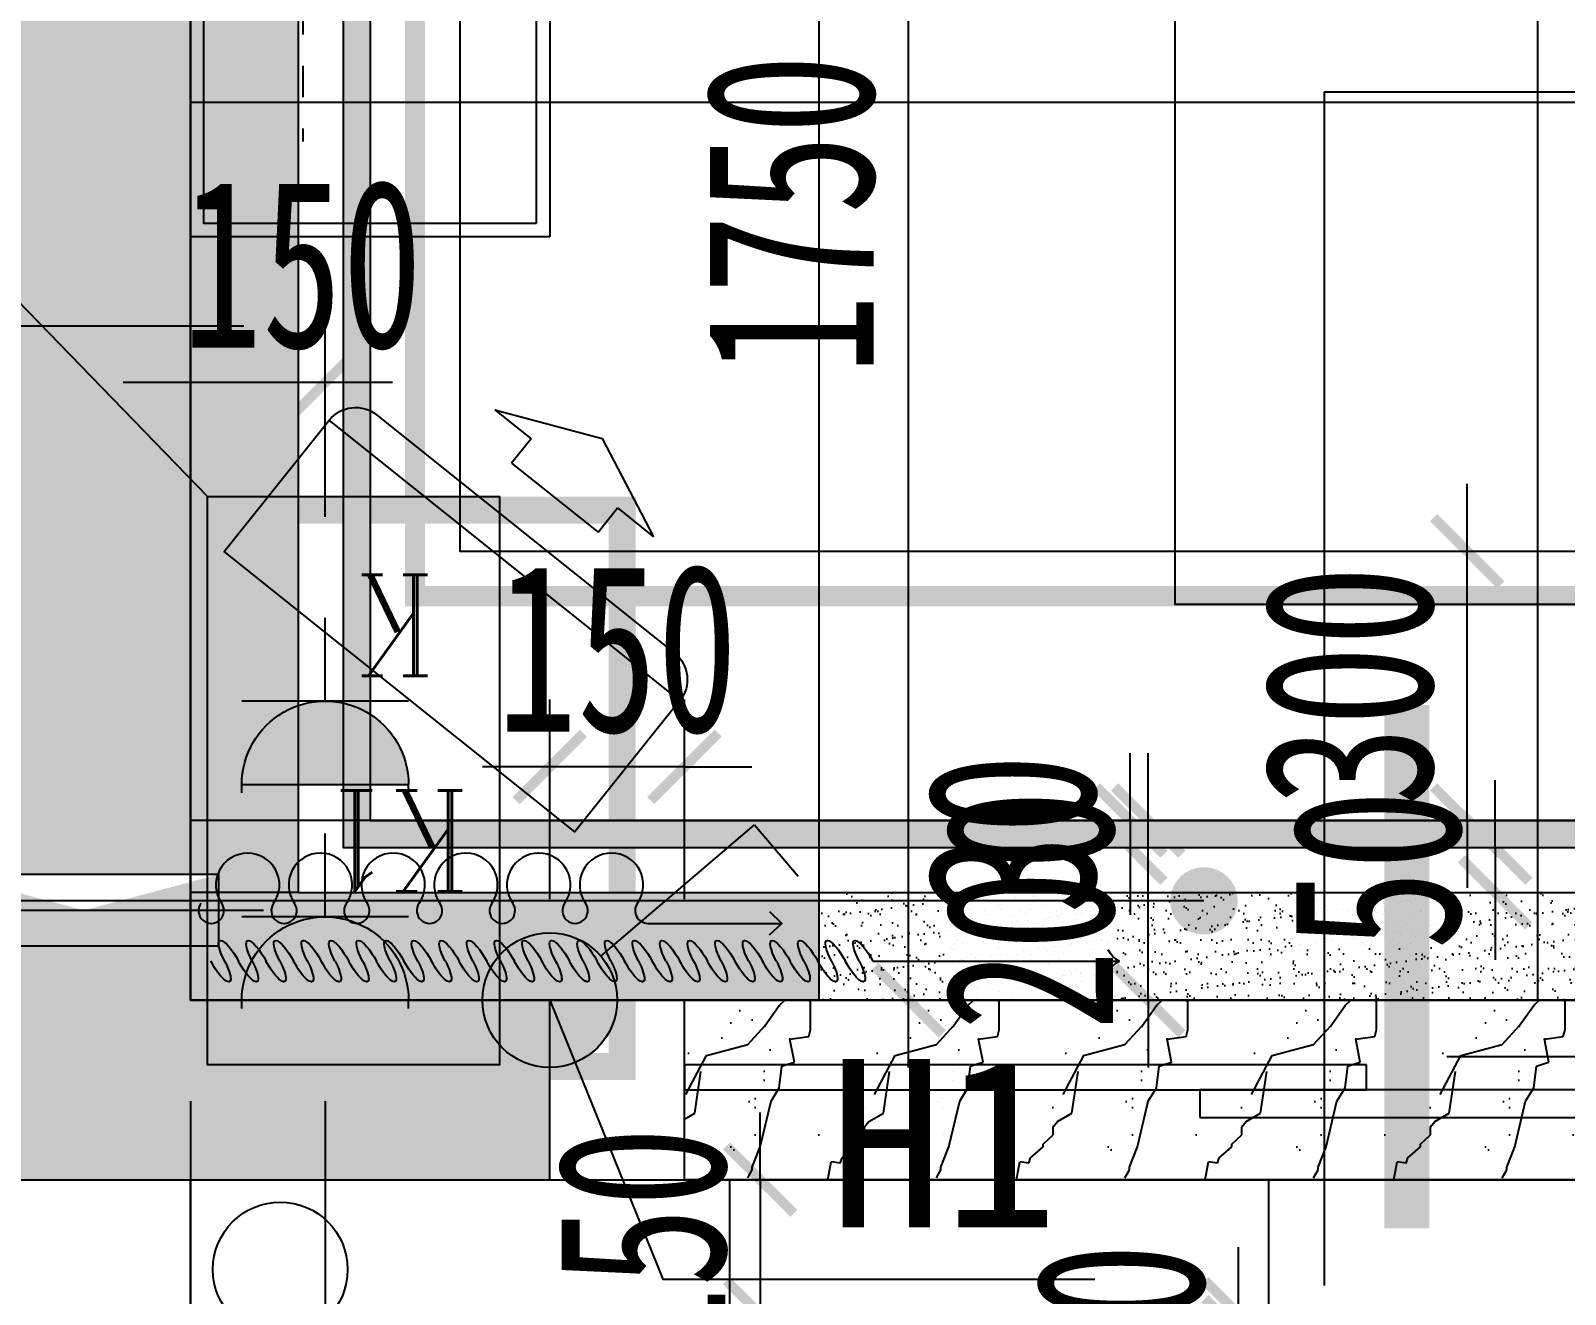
# Model space of a CAD drawing. Header units: millimetres. Extents: x -235126 to 312941, y -228449 to 114042.
# Drawn here: x -7329 to -5620, y -143464 to -142057 of the extents above; entities that cross this region are included whole.
import ezdxf
from ezdxf.enums import TextEntityAlignment as Align
from ezdxf.lldxf.tags import DXFTag

# ---------------------------------------------------------------- set-up
doc = ezdxf.new("R2010")
doc.units = ezdxf.units.MM
doc.header["$LTSCALE"] = 800
doc.linetypes.add('CENTER2', pattern=[1.125, 0.75, -0.125, 0.125, -0.125])
doc.linetypes.add('PHANTOM2', pattern=[1.25, 0.625, -0.125, 0.125, -0.125, 0.125, -0.125])
doc.layers.get('DEFPOINTS').update_dxf_attribs({"color": 250})
for name, color, linetype in [('0-FRAME', 165, 'Continuous'), ('_WALL', 6, 'Continuous'), ('_景森-废水立管', 4, 'Continuous'), ('AR-NEWWALL-新砌间墙', 4, 'Continuous'), ('DD-EL', 3, 'Continuous'), ('EQUIP-插座', 3, 'Continuous'), ('EQUIP-照明', 3, 'Continuous'), ('FC-BHTACH1-地坪铺砌', 8, 'Continuous'), ('FC-BHTACH1-地坪铺砌文字标注', 7, 'Continuous'), ('FF-CURB-窗帘', 8, 'Continuous'), ('FF-DOOR-门扇', 2, 'Continuous'), ('FF-FURN1-活动家具', 1, 'Continuous'), ('RC-DIM1-造型尺寸', 7, 'Continuous'), ('RC-DIM2-灯具尺寸', 7, 'Continuous'), ('RC-FIXTURE-天花造型', 1, 'Continuous'), ('RC-LIGHT-灯具', 2, 'Continuous'), ('RC-天花标高', 7, 'Continuous'), ('TEXT', 7, 'Continuous'), ('t景森a-砼', 6, 'Continuous'), ('WALL', 4, 'Continuous'), ('留孔', 1, 'Continuous')]:
    doc.layers.add(name, color=color, linetype=linetype)
doc.styles.add('_TCH_LABEL', font='COMPLEX', dxfattribs={"bigfont": 'GBCBIG'})
doc.styles.add('宋-ZY', font='')
doc.styles.add('宋-图框', font='', dxfattribs={"width": 0.7})
doc.styles.get('宋-ZY').set_extended_font_data('SimSun')
doc.styles.get('宋-图框').set_extended_font_data('SimSun')
tags = doc.linetypes.add('HIDDEN2', pattern=[0.1875, 0.125, -0.0625]).pattern_tags.tags
tags[6:7] = [DXFTag(74, 4), DXFTag(75, 0), DXFTag(340, '0'), DXFTag(46, 1.0), DXFTag(50, 0.0), DXFTag(44, 0.0), DXFTag(45, 0.0)]
tags[4:5] = [DXFTag(74, 4), DXFTag(75, 0), DXFTag(340, '0'), DXFTag(46, 1.0), DXFTag(50, 0.0), DXFTag(44, 0.0), DXFTag(45, 0.0)]
doc.dimstyles.new('1比75', dxfattribs={"dimscale": 75, "dimtxt": 2.5, "dimasz": 1, "dimexe": 1, "dimexo": 1.5, "dimgap": 0.5, "dimtad": 1, "dimdec": 0, "dimzin": 0, "dimdsep": 46, "dimtxsty": '宋-图框', "dimblk": 'ARCHTICK', "dimcen": 0.09, "dimdle": 1, "dimclrd": 8, "dimclre": 8, "dimclrt": 2, "dimadec": 0, "dimazin": 0, "dimtfac": 1, "dimtdec": 0, "dimtix": 1, "dimtmove": 2, "dimatfit": 3, "dimldrblk": 'DOT', "dimfxl": 1, "dimtolj": 1, "dimtzin": 0, "dimlwd": -1, "dimlwe": -1, "dimarcsym": 0})
pattern_1 = [(37.5, (-7150.803, -143136.554), (-0.818914, 25.04871), [0, -19.76, 0, -22.1, 0, -21.125]), (7.5, (-7150.803, -143136.554), (23.0071, 36.6879), [0, -10.66, 0, -17.81, 0, -6.825]), (327.5, (-7166.793, -143136.554), (40.483844, 0.07357), [0, -6.5, 0, -23.4, 0, -30.55]), (317.5, (-7166.793, -143136.554), (39.07965, 11.40978), [0, -3.25, 0, -15.34, 0, -17.55])]

# ---------------------------------------------------------------- blocks, each defined once
blk = doc.blocks.new('A$C6474651F')
at = {"layer": '留孔'}
blk.add_line((40, 0), (40, 400), dxfattribs=at)
at = {"layer": '留孔', "linetype": 'HIDDEN2', "ltscale": 0.5}
for p, q in [((0, 50), (0, 350)), ((0, 350), (80, 350)), ((80, 50), (80, 350)), ((80, 50), (0, 50))]:
    blk.add_line(p, q, dxfattribs=at)
blk.add_solid([(80, 50), (80, 350), (0, 350), (0, 50)], dxfattribs=at)
blk = doc.blocks.new('$DorLib2D$00000138')
at = {"color": 0, "linetype": 'Continuous'}
for p, q in [((-0.2875, 0), (-0.2875, 0.15378)), ((-0.2875, 0.15378), (0, 0.15378)), ((0, 0.15378), (0, 0)), ((0.2875, 0.15378), (0, 0.15378)), ((0.2875, 0), (0.2875, 0.15378)), ((-0.5, -0.13986), (-0.5, 0)), ((-0.5, 0), (-0.21875, 0)), ((0, 0), (-0.2875, 0)), ((-0.21875, 0), (-0.21875, -0.13986)), ((0, 0), (0.2875, 0)), ((0.21875, 0), (0.21875, -0.13986)), ((0.5, 0), (0.21875, 0)), ((0.5, 0), (0.5, -0.19455)), ((0.5, -0.13986), (0.5, 0)), ((-0.21875, -0.13986), (-0.5, -0.13986)), ((0.21875, -0.13986), (0.5, -0.13986)), ((-0.18567, -0.186), (-0.03702, -0.186)), ((-0.03702, -0.186), (-0.10186, -0.25826)), ((-0.10186, -0.25826), (-0.10186, -0.186)), ((0.18567, -0.186), (0.03702, -0.186)), ((0.03702, -0.186), (0.10186, -0.25826)), ((0.10186, -0.25826), (0.10186, -0.186))]:
    blk.add_line(p, q, dxfattribs=at)
blk = doc.blocks.new('fjfgjgfdfj')
at = {"layer": 'FF-FURN1-活动家具', "color": 8, "linetype": 'HIDDEN2'}
blk.add_lwpolyline([(66393.9, 22403.2), (65696.8, 22403.2), (65696.8, 25278.7), (66298.4, 25278.7)], dxfattribs=at)
blk = doc.blocks.new('dfhsdfhdfjsdfj')
at = {"ltscale": 0.05}
blk.add_lwpolyline([(36971.8, 16951.2), (36971.8, 17351.2), (34971.8, 17351.2), (34971.8, 16951.2)], close=True, dxfattribs=at)
at = {"color": 8, "ltscale": 0.05}
blk.add_lwpolyline([(36956.8, 16966.2), (36956.8, 17336.2), (34986.8, 17336.2), (34986.8, 16966.2)], close=True, dxfattribs=at)
blk = doc.blocks.new('R23QREEWRW')
at = {"layer": '0-FRAME', "color": 0}
for p, q in [((611876.9, -216348.9), (611602.4, -216348.9)), ((611978.4, -216391), (611992.4, -216377.7)), ((612127.4, -216391), (611978.4, -216391)), ((611991.8, -216404.2), (611978.4, -216391))]:
    blk.add_line(p, q, dxfattribs=at)
at = {"layer": '0-FRAME', "color": 0, "extrusion": (0, 0, -1)}
for centre, major_axis, ratio, start_param, end_param in [((611589.3, -216323.2), (20.4, 20.4), 1, 1.253456, 1.885426), ((611899.9, -216348.9), (-13.2, 22.9), 0.254545, -1.424879, 1.716714), ((611930.6, -216348.9), (-13.2, 22.9), 0.254545, -1.424879, 1.716714), ((611961.3, -216348.9), (-13.2, 22.9), 0.254545, -1.424879, 1.716714), ((611992, -216348.9), (-13.2, 22.9), 0.254545, -1.424879, 1.716714), ((612022.7, -216348.9), (-13.2, 22.9), 0.254545, -1.424879, 1.716714), ((612053.4, -216348.9), (-13.2, 22.9), 0.254545, -1.424879, 1.716714), ((612084.1, -216348.9), (-13.2, 22.9), 0.254545, -1.424879, 1.716714), ((612114.8, -216348.9), (-13.2, 22.9), 0.254545, -1.424879, 1.716714), ((612145.6, -216348.9), (-13.2, 22.9), 0.254545, -1.424879, 1.716714), ((612176.3, -216348.9), (-13.2, 22.9), 0.254545, -1.424879, 1.716714), ((612207, -216348.9), (-13.2, 22.9), 0.254545, -1.424879, 1.716714), ((612237.7, -216348.9), (-13.2, 22.9), 0.254545, -1.424879, 1.716714), ((612268.4, -216348.9), (-13.2, 22.9), 0.254545, -1.424879, 1.716714), ((612299.1, -216348.9), (-13.2, 22.9), 0.254545, -1.424879, 1.716714), ((612329.8, -216348.9), (-13.2, 22.9), 0.254545, -1.424879, 1.716714), ((612360.5, -216348.9), (-13.2, 22.9), 0.254545, -1.424879, 1.716714), ((612391.2, -216348.9), (-13.2, 22.9), 0.254545, -1.424879, 1.716714), ((612421.9, -216348.9), (-13.2, 22.9), 0.254545, -1.424879, 1.716714), ((612452.6, -216348.9), (-13.2, 22.9), 0.254545, -1.424879, 1.716714), ((612483.3, -216348.9), (-13.2, 22.9), 0.254545, -1.424879, 1.716714), ((612514.1, -216348.9), (-13.2, 22.9), 0.254545, -1.424879, 1.716714), ((612544.8, -216348.9), (-13.2, 22.9), 0.254545, -1.424879, 1.716714), ((612575.5, -216348.9), (-13.2, 22.9), 0.254545, -1.424879, 1.716714), ((612606.2, -216348.9), (-13.2, 22.9), 0.254545, -1.424879, 1.716714), ((611589.3, -216374.6), (20.4, 20.4), 1, -0.314629, 0.31734), ((611884.5, -216348.9), (-13.2, 22.9), 0.254545, 1.716714, 4.858306), ((611915.2, -216348.9), (-13.2, 22.9), 0.254545, 1.716714, 4.858306), ((611945.9, -216348.9), (-13.2, 22.9), 0.254545, 1.716714, 4.858306), ((611976.7, -216348.9), (-13.2, 22.9), 0.254545, 1.716714, 4.858306), ((612007.4, -216348.9), (-13.2, 22.9), 0.254545, 1.716714, 4.858306), ((612038.1, -216348.9), (-13.2, 22.9), 0.254545, 1.716714, 4.858306), ((612068.8, -216348.9), (-13.2, 22.9), 0.254545, 1.716714, 4.858306), ((612099.5, -216348.9), (-13.2, 22.9), 0.254545, 1.716714, 4.858306), ((612130.2, -216348.9), (-13.2, 22.9), 0.254545, 1.716714, 4.858306), ((612160.9, -216348.9), (-13.2, 22.9), 0.254545, 1.716714, 4.858306), ((612191.6, -216348.9), (-13.2, 22.9), 0.254545, 1.716714, 4.858306), ((612222.3, -216348.9), (-13.2, 22.9), 0.254545, 1.716714, 4.858306), ((612253, -216348.9), (-13.2, 22.9), 0.254545, 1.716714, 4.858306), ((612283.7, -216348.9), (-13.2, 22.9), 0.254545, 1.716714, 4.858306), ((612314.5, -216348.9), (-13.2, 22.9), 0.254545, 1.716714, 4.858306), ((612345.2, -216348.9), (-13.2, 22.9), 0.254545, 1.716714, 4.858306), ((612375.9, -216348.9), (-13.2, 22.9), 0.254545, 1.716714, 4.858306), ((612406.6, -216348.9), (-13.2, 22.9), 0.254545, 1.716714, 4.858306), ((612437.3, -216348.9), (-13.2, 22.9), 0.254545, 1.716714, 4.858306), ((612468, -216348.9), (-13.2, 22.9), 0.254545, 1.716714, 4.858306), ((612498.7, -216348.9), (-13.2, 22.9), 0.254545, 1.716714, 4.858306), ((612529.4, -216348.9), (-13.2, 22.9), 0.254545, 1.716714, 4.858306), ((612560.1, -216348.9), (-13.2, 22.9), 0.254545, 1.716714, 4.858306), ((612590.8, -216348.9), (-13.2, 22.9), 0.254545, 1.716714, 4.858306)]:
    blk.add_ellipse(centre, major_axis=major_axis, ratio=ratio, start_param=start_param, end_param=end_param, dxfattribs=at)
at = {"layer": '0-FRAME', "color": 0}
for centre, major_axis, start_param, end_param in [((612127.4, -216405.2), (-14.2, 0.2), 2.543147, 4.729487), ((612208.4, -216405.2), (-14.2, 0.4), 2.55266, 6.92534), ((612289.4, -216405.2), (14.2, 0.6), -0.656936, 3.715744), ((612370.4, -216405.2), (-14.2, 0.1), 2.53277, 6.90545), ((612451.4, -216405.2), (-14.2, 0.2), -1.554401, 0.631939), ((612451.4, -216405.2), (14.2, 0.1), -0.619105, 1.567235), ((612532.4, -216405.2), (14.2, 0.2), -0.632347, 3.740333), ((612613.4, -216405.2), (-14.2, 0.1), 2.53277, 6.90545), ((612167.9, -216433.9), (35.4, 0), 2.525078, 4.711418), ((612167.9, -216433.9), (35.4, 0.3), 4.702886, 6.889226), ((612248.9, -216433.9), (-35.4, 0.1), -0.611253, 1.575087), ((612248.9, -216433.9), (35.4, 0.1), 4.708232, 6.894572), ((612329.9, -216433.9), (-35.4, 0.3), -0.607491, 1.578849), ((612329.9, -216433.9), (-35.4, 0.1), 1.57253, 3.75887), ((612410.9, -216433.9), (-35.4, 0.1), -0.613911, 1.572429), ((612410.9, -216433.9), (-35.4, 0.3), 1.579176, 3.765516), ((612491.9, -216433.9), (35.4, 0.4), 2.515669, 4.702009), ((612491.9, -216433.9), (-35.4, 0.1), 1.574925, 3.761264), ((612572.9, -216433.8), (-35.4, 0.1), -0.611253, 1.575087), ((612572.9, -216433.8), (35.4, 0.3), 4.702886, 6.889226)]:
    blk.add_ellipse(centre, major_axis=major_axis, ratio=1, start_param=start_param, end_param=end_param, dxfattribs=at)
blk = doc.blocks.new('cqqeeeeerrkt')
at = {"color": 8, "linetype": 'HIDDEN2'}
blk.add_line((360.3, -229.6), (119.9, 90.1), dxfattribs=at)
at = {"color": 8}
for p, q in [((265.1, 62.2), (289.8, 29.3)), ((265.1, 62.2), (351.1, 13.8)), ((289.8, 29.3), (267.6, 12.7)), ((351.1, 13.8), (373.7, -82.3)), ((267.6, 12.7), (326.9, -66.1)), ((326.9, -66.1), (349, -49.4)), ((349, -49.4), (373.7, -82.3))]:
    blk.add_line(p, q, dxfattribs=at)
at = {"color": 9, "linetype": 'HIDDEN2'}
blk.add_lwpolyline([(366.2, -187.6, -0.414214), (360.3, -229.6), (240.4, -319.7), (0, 0), (119.9, 90.1, -0.414214), (161.9, 84.2)], format="xyb", close=True, dxfattribs=at)
blk = doc.blocks.new('_ArchTick')
at = {"color": 0, "linetype": 'ByBlock', "const_width": 0.15}
blk.add_lwpolyline([(-0.5, -0.5), (0.5, 0.5)], dxfattribs=at)
blk = doc.blocks.new('*D393')
at = {"layer": 'DEFPOINTS', "color": 0, "transparency": 16777216}
for p in [(-6233, -142936.6), (-6233, -142966.6), (-6104.6, -142966.6)]:
    blk.add_point(p, dxfattribs=at)
at = {"layer": 'FC-BHTACH1-地坪铺砌', "color": 8, "transparency": 16777216}
for p, q in [((-6104.6, -142936.6), (-6104.6, -142861.6)), ((-6120.5, -142936.6), (-6029.6, -142936.6)), ((-6104.6, -142936.6), (-6104.6, -142966.6)), ((-6120.5, -142966.6), (-6029.6, -142966.6)), ((-6104.6, -142966.6), (-6104.6, -143041.6))]:
    blk.add_line(p, q, dxfattribs=at)
at = {"layer": 'FC-BHTACH1-地坪铺砌', "color": 8, "transparency": 16777216, "xscale": 75, "yscale": 75, "zscale": 75}
for p, rotation in [((-6104.6, -142936.6), 270), ((-6104.6, -142966.6), 90)]:
    blk.add_blockref('_ArchTick', p, dxfattribs=dict(at, rotation=rotation))
at = {"layer": 'FC-BHTACH1-地坪铺砌', "color": 2, "transparency": 16777216, "insert": (-6235.9, -142951.6), "char_height": 187.5, "attachment_point": 5, "rotation": 90, "style": '宋-图框'}
blk.add_mtext('\\A1;30', dxfattribs=at)
blk = doc.blocks.new('_Dot')
at = {"color": 0, "linetype": 'ByBlock', "lineweight": -2}
blk.add_line((-0.5, 0), (-1, 0), dxfattribs=at)
at = {"color": 0, "linetype": 'ByBlock', "const_width": 0.5}
blk.add_lwpolyline([(-0.25, 0, 1), (0.25, 0, 1)], format="xyb", close=True, dxfattribs=at)
blk = doc.blocks.new('*D394')
at = {"layer": 'DEFPOINTS', "color": 0, "transparency": 16777216}
for p in [(-5889.7, -142966.6), (-5889.7, -143016.6), (-5698.3, -143016.6)]:
    blk.add_point(p, dxfattribs=at)
at = {"layer": 'FC-BHTACH1-地坪铺砌', "color": 8, "transparency": 16777216}
for p, q in [((-5698.3, -142966.6), (-5698.3, -142891.6)), ((-5777.2, -142966.6), (-5623.3, -142966.6)), ((-5698.3, -142966.6), (-5698.3, -143016.6)), ((-5777.2, -143016.6), (-5623.3, -143016.6)), ((-5698.3, -143016.6), (-5698.3, -143091.6))]:
    blk.add_line(p, q, dxfattribs=at)
at = {"layer": 'FC-BHTACH1-地坪铺砌', "color": 8, "transparency": 16777216, "xscale": 75, "yscale": 75, "zscale": 75}
for p, rotation in [((-5698.3, -142966.6), 270), ((-5698.3, -143016.6), 90)]:
    blk.add_blockref('_ArchTick', p, dxfattribs=dict(at, rotation=rotation))
at = {"layer": 'FC-BHTACH1-地坪铺砌', "color": 2, "transparency": 16777216, "insert": (-5829.6, -142991.6), "char_height": 187.5, "attachment_point": 5, "rotation": 90, "style": '宋-图框'}
blk.add_mtext('\\A1;50', dxfattribs=at)
blk = doc.blocks.new('*D438')
at = {"layer": 'DEFPOINTS', "color": 0, "transparency": 16777216}
for p in [(-5947.9, -142636.6), (-5729.3, -142636.6), (-5947.9, -142936.6)]:
    blk.add_point(p, dxfattribs=at)
at = {"layer": 'RC-DIM1-造型尺寸', "color": 8, "transparency": 16777216}
for p, q in [((-5729.3, -142636.6), (-5729.3, -142561.6)), ((-5835.4, -142636.6), (-5654.3, -142636.6)), ((-5729.3, -142936.6), (-5729.3, -142636.6)), ((-5835.4, -142936.6), (-5654.3, -142936.6)), ((-5729.3, -142936.6), (-5729.3, -143011.6))]:
    blk.add_line(p, q, dxfattribs=at)
at = {"layer": 'RC-DIM1-造型尺寸', "color": 8, "transparency": 16777216, "xscale": 75, "yscale": 75, "zscale": 75}
for p, rotation in [((-5729.3, -142636.6), 270), ((-5729.3, -142936.6), 90)]:
    blk.add_blockref('_ArchTick', p, dxfattribs=dict(at, rotation=rotation))
at = {"layer": 'RC-DIM1-造型尺寸', "color": 2, "transparency": 16777216, "insert": (-5860.6, -142786.6), "char_height": 187.5, "attachment_point": 5, "rotation": 90, "style": '宋-图框'}
blk.add_mtext('\\A1;300', dxfattribs=at)
blk = doc.blocks.new('*D439')
at = {"layer": 'DEFPOINTS', "color": 0, "transparency": 16777216}
for p in [(-6342.9, -142936.6), (-6084.5, -142936.6), (-6342.9, -143136.6)]:
    blk.add_point(p, dxfattribs=at)
at = {"layer": 'RC-DIM1-造型尺寸', "color": 8, "transparency": 16777216}
for p, q in [((-6084.5, -142936.6), (-6084.5, -142861.6)), ((-6230.4, -142936.6), (-6009.5, -142936.6)), ((-6084.5, -143136.6), (-6084.5, -142936.6)), ((-6230.4, -143136.6), (-6009.5, -143136.6)), ((-6084.5, -143136.6), (-6084.5, -143211.6))]:
    blk.add_line(p, q, dxfattribs=at)
at = {"layer": 'RC-DIM1-造型尺寸', "color": 8, "transparency": 16777216, "xscale": 75, "yscale": 75, "zscale": 75}
for p, rotation in [((-6084.5, -142936.6), 270), ((-6084.5, -143136.6), 90)]:
    blk.add_blockref('_ArchTick', p, dxfattribs=dict(at, rotation=rotation))
at = {"layer": 'RC-DIM1-造型尺寸', "color": 2, "transparency": 16777216, "insert": (-6215.8, -143036.6), "char_height": 187.5, "attachment_point": 5, "rotation": 90, "style": '宋-图框'}
blk.add_mtext('\\A1;200', dxfattribs=at)
blk = doc.blocks.new('*D442')
at = {"layer": 'DEFPOINTS', "color": 0, "transparency": 16777216}
for p in [(-6675.9, -143336.6), (-6651.6, -143486.6), (-6516.5, -143486.6)]:
    blk.add_point(p, dxfattribs=at)
at = {"layer": 'RC-DIM1-造型尺寸', "color": 8, "transparency": 16777216}
for p, q in [((-6516.5, -143336.6), (-6516.5, -143261.6)), ((-6563.4, -143336.6), (-6441.5, -143336.6)), ((-6516.5, -143336.6), (-6516.5, -143486.6)), ((-6539.1, -143486.6), (-6441.5, -143486.6)), ((-6516.5, -143486.6), (-6516.5, -143561.6))]:
    blk.add_line(p, q, dxfattribs=at)
at = {"layer": 'RC-DIM1-造型尺寸', "color": 8, "transparency": 16777216, "xscale": 75, "yscale": 75, "zscale": 75}
for p, rotation in [((-6516.5, -143336.6), 270), ((-6516.5, -143486.6), 90)]:
    blk.add_blockref('_ArchTick', p, dxfattribs=dict(at, rotation=rotation))
at = {"layer": 'RC-DIM1-造型尺寸', "color": 2, "transparency": 16777216, "insert": (-6647.7, -143411.6), "char_height": 187.5, "attachment_point": 5, "rotation": 90, "style": '宋-图框'}
blk.add_mtext('\\A1;150', dxfattribs=at)
blk = doc.blocks.new('*D443')
at = {"layer": 'DEFPOINTS', "color": 0, "transparency": 16777216}
for p in [(-6268.5, -143486.6), (-6268.5, -143506.6), (-5983.9, -143506.6)]:
    blk.add_point(p, dxfattribs=at)
at = {"layer": 'RC-DIM1-造型尺寸', "color": 8, "transparency": 16777216}
for p, q in [((-5983.9, -143486.6), (-5983.9, -143411.6)), ((-6156, -143486.6), (-5908.9, -143486.6)), ((-5983.9, -143486.6), (-5983.9, -143506.6)), ((-6156, -143506.6), (-5908.9, -143506.6)), ((-5983.9, -143506.6), (-5983.9, -143581.6))]:
    blk.add_line(p, q, dxfattribs=at)
at = {"layer": 'RC-DIM1-造型尺寸', "color": 8, "transparency": 16777216, "xscale": 75, "yscale": 75, "zscale": 75}
for p, rotation in [((-5983.9, -143486.6), 270), ((-5983.9, -143506.6), 90)]:
    blk.add_blockref('_ArchTick', p, dxfattribs=dict(at, rotation=rotation))
at = {"layer": 'RC-DIM1-造型尺寸', "color": 2, "transparency": 16777216, "insert": (-6115.1, -143496.6), "char_height": 187.5, "attachment_point": 5, "rotation": 90, "style": '宋-图框'}
blk.add_mtext('\\A1;20', dxfattribs=at)
blk = doc.blocks.new('A$C55397A8D')
h = blk.add_hatch(color=251)
edge = h.paths.add_edge_path()
edge.add_ellipse((3.381, 4.531), major_axis=(0, 1.65), ratio=1, start_angle=90.0022, end_angle=270.0022)
edge.add_line((5.031, 4.531), (1.731, 4.531))
for p, q in [((1.731, 4.696), (1.731, 4.531)), ((5.031, 4.696), (5.031, 4.531)), ((1.731, 4.531), (5.031, 4.531)), ((5.031, 2.881), (1.731, 2.881)), ((3.381, 2.881), (3.381, 1.231))]:
    blk.add_line(p, q)
blk.add_ellipse((3.381, 4.531), major_axis=(0, 1.65), ratio=1, start_param=1.570835, end_param=4.712428)
at = {"style": '_TCH_LABEL', "flags": 8}
blk.add_attdef('$TEXT$', text='', height=2, dxfattribs=at).set_placement((5.381, 1.381), align=Align.MIDDLE_CENTER)
blk = doc.blocks.new('*D504')
at = {"layer": 'DEFPOINTS', "color": 0, "transparency": 16777216}
for p in [(-7150.8, -143136.6), (-7000.8, -143136.6), (-7000.8, -143918.1)]:
    blk.add_point(p, dxfattribs=at)
at = {"layer": 'EQUIP-插座', "color": 8, "transparency": 16777216}
for p, q in [((-7150.8, -143249.1), (-7150.8, -143993.1)), ((-7000.8, -143249.1), (-7000.8, -143993.1)), ((-7150.8, -143918.1), (-7225.8, -143918.1)), ((-7150.8, -143918.1), (-7000.8, -143918.1)), ((-7000.8, -143918.1), (-6925.8, -143918.1))]:
    blk.add_line(p, q, dxfattribs=at)
at = {"layer": 'EQUIP-插座', "color": 8, "transparency": 16777216, "xscale": 75, "yscale": 75, "zscale": 75}
blk.add_blockref('_ArchTick', (-7150.8, -143918.1), dxfattribs=at)
at = {"layer": 'EQUIP-插座', "color": 8, "transparency": 16777216, "xscale": 75, "yscale": 75, "zscale": 75, "rotation": 180}
blk.add_blockref('_ArchTick', (-7000.8, -143918.1), dxfattribs=at)
at = {"layer": 'EQUIP-插座', "color": 2, "transparency": 16777216, "insert": (-7075.8, -143786.9), "char_height": 187.5, "attachment_point": 5, "style": '宋-图框'}
blk.add_mtext('\\A1;150', dxfattribs=at)
blk = doc.blocks.new('*D535')
at = {"layer": 'DEFPOINTS', "color": 0, "transparency": 16777216}
for p in [(-6750.8, -142876.7), (-6750.8, -143136.6), (-6600.8, -143136.6)]:
    blk.add_point(p, dxfattribs=at)
at = {"layer": 'EQUIP-照明', "color": 8, "transparency": 16777216}
for p, q in [((-6750.8, -143024.1), (-6750.8, -142801.7)), ((-6600.8, -143024.1), (-6600.8, -142801.7)), ((-6750.8, -142876.7), (-6825.8, -142876.7)), ((-6600.8, -142876.7), (-6750.8, -142876.7)), ((-6600.8, -142876.7), (-6525.8, -142876.7))]:
    blk.add_line(p, q, dxfattribs=at)
at = {"layer": 'EQUIP-照明', "color": 8, "transparency": 16777216, "xscale": 75, "yscale": 75, "zscale": 75}
blk.add_blockref('_ArchTick', (-6750.8, -142876.7), dxfattribs=at)
at = {"layer": 'EQUIP-照明', "color": 8, "transparency": 16777216, "xscale": 75, "yscale": 75, "zscale": 75, "rotation": 180}
blk.add_blockref('_ArchTick', (-6600.8, -142876.7), dxfattribs=at)
at = {"layer": 'EQUIP-照明', "color": 2, "transparency": 16777216, "insert": (-6675.8, -142745.5), "char_height": 187.5, "attachment_point": 5, "style": '宋-图框'}
blk.add_mtext('\\A1;150', dxfattribs=at)
blk = doc.blocks.new('*U534')
h = blk.add_hatch(color=256)
edge = h.paths.add_edge_path()
edge.add_arc((0, 1), 1, 0, 360)
for p, q in [((-3.464, 3), (-2.964, 3.866)), ((-0.866, 1.5), (-3.464, 3))]:
    blk.add_line(p, q)
blk.add_circle((0, 1), 1)
blk = doc.blocks.new('*D574')
at = {"layer": 'DEFPOINTS', "color": 0, "transparency": 16777216}
for p in [(-7150.8, -142448.7), (-7150.8, -142710.7), (-7000.8, -142710.7)]:
    blk.add_point(p, dxfattribs=at)
at = {"layer": 'EQUIP-插座', "color": 8, "transparency": 16777216}
for p, q in [((-7150.8, -142598.2), (-7150.8, -142373.7)), ((-7000.8, -142598.2), (-7000.8, -142373.7)), ((-6925.8, -142448.7), (-7225.8, -142448.7))]:
    blk.add_line(p, q, dxfattribs=at)
at = {"layer": 'EQUIP-插座', "color": 8, "transparency": 16777216, "xscale": 75, "yscale": 75, "zscale": 75, "rotation": 180}
blk.add_blockref('_ArchTick', (-7150.8, -142448.7), dxfattribs=at)
at = {"layer": 'EQUIP-插座', "color": 8, "transparency": 16777216, "xscale": 75, "yscale": 75, "zscale": 75}
blk.add_blockref('_ArchTick', (-7000.8, -142448.7), dxfattribs=at)
at = {"layer": 'EQUIP-插座', "color": 2, "transparency": 16777216, "insert": (-7026.5, -142317.5), "char_height": 187.5, "attachment_point": 5, "style": '宋-图框'}
blk.add_mtext('\\A1;150', dxfattribs=at)
blk = doc.blocks.new('*D575')
at = {"layer": 'DEFPOINTS', "color": 0, "transparency": 16777216}
for p in [(-7011.6, -141386.2), (-6351.3, -141386.2), (-6600.8, -143136.6)]:
    blk.add_point(p, dxfattribs=at)
at = {"layer": 'EQUIP-插座', "color": 8, "transparency": 16777216}
for p, q in [((-6351.3, -143211.6), (-6351.3, -141311.2)), ((-6899.1, -141386.2), (-6276.3, -141386.2)), ((-6488.3, -143136.6), (-6276.3, -143136.6))]:
    blk.add_line(p, q, dxfattribs=at)
at = {"layer": 'EQUIP-插座', "color": 8, "transparency": 16777216, "xscale": 75, "yscale": 75, "zscale": 75}
for p, rotation in [((-6351.3, -141386.2), 90), ((-6351.3, -143136.6), 270)]:
    blk.add_blockref('_ArchTick', p, dxfattribs=dict(at, rotation=rotation))
at = {"layer": 'EQUIP-插座', "color": 2, "transparency": 16777216, "insert": (-6482.5, -142261.4), "char_height": 187.5, "attachment_point": 5, "rotation": 90, "style": '宋-图框'}
blk.add_mtext('\\A1;1750', dxfattribs=at)

msp = doc.modelspace()

# ---------------------------------------------------------------- hatches: boundary and pattern name
at = {"layer": 'FC-BHTACH1-地坪铺砌'}
h = msp.add_hatch(dxfattribs=at)
h.set_pattern_fill('AR-SAND', color=75, scale=13, style=0)
h.set_pattern_definition([(37.5, (-6980.803, -142966.554), (-0.818914, 25.04871), [0, -19.76, 0, -22.1, 0, -21.125]), (7.5, (-6980.803, -142966.554), (23.0071, 36.6879), [0, -10.66, 0, -17.81, 0, -6.825]), (327.5, (-6996.793, -142966.554), (40.483844, 0.07357), [0, -6.5, 0, -23.4, 0, -30.55]), (317.5, (-6996.793, -142966.554), (39.07965, 11.40978), [0, -3.25, 0, -15.34, 0, -17.55])])
h.paths.add_polyline_path([(-6980.8, -135406.6), (-6980.8, -142966.6), (-3520.8, -142966.6), (-3520.8, -138506.6), (-4520.8, -138506.6), (-4520.8, -135406.6)])
h.paths.add_polyline_path([(-6950.8, -135436.6), (-6950.8, -142936.6), (-3550.8, -142936.6), (-3550.8, -138536.6), (-4550.8, -138536.6), (-4550.8, -135436.6)], flags=16)
h = msp.add_hatch(dxfattribs=at)
h.set_pattern_fill('AR-SAND', color=75, scale=13, style=0)
h.set_pattern_definition(pattern_1)
h.paths.add_polyline_path([(-6450.8, -143136.6), (-6450.8, -143016.6), (-7030.8, -143016.6), (-7030.8, -136536.6), (-7150.8, -136536.6), (-7150.8, -143136.6)])
h = msp.add_hatch(dxfattribs=at)
h.set_pattern_fill('AR-SAND', color=75, scale=13, style=0)
h.set_pattern_definition(pattern_1)
h.paths.add_polyline_path([(-5650.8, -143016.6), (-6450.8, -143016.6), (-6450.8, -143136.6), (-5650.8, -143136.6)])
h = msp.add_hatch(dxfattribs=at)
h.set_pattern_fill('AR-SAND', color=75, scale=13, style=0)
h.set_pattern_definition(pattern_1)
h.paths.add_polyline_path([(-4850.8, -143016.6), (-5650.8, -143016.6), (-5650.8, -143136.6), (-4850.8, -143136.6)])
h = msp.add_hatch(dxfattribs=at)
h.set_pattern_fill('大理石', color=75, scale=70, style=0)
h.set_pattern_definition([(41.9872, (-6425.803, -143312.554), (420, 315), [6.727, -1405.904]), (68.1986, (-6525.803, -143323.054), (210, 630), [24.233, -1672.094]), (60.9454, (-6530.803, -143335.054), (210, 315), [10.296, -2151.787]), (90, (-6525.8, -143326.05), (210, -1e-14), [3, -312]), (71.565, (-6427.8, -143318.55), (4e-07, 315), [6.325, -657.754]), (171.4692, (-6427.803, -143318.554), (-210, 2e-06), [10.112, -2113.382]), (79.2157, (-6441.803, -143338.054), (210, 1260), [21.378, -2223.266]), (62.133, (-6599.803, -143242.054), (839.99999, 1575.000006), [49.206, -10284.0954]), (0, (-6596.78, -143195.87), (0, 315), [0, -210]), (64.9831, (-6460.803, -143138.554), (420, 945), [33.106, -3443.013]), (81.4391, (-6379.803, -143263.054), (420, 2834.999982), [47.024, -9828.001]), (82.875, (-6495.803, -143234.554), (209.99999, 1575), [24.187, -5055.036]), (76.7595, (-6516.803, -143300.554), (210, 945), [52.393, -5448.846]), (0, (-6549.54, -143300.4), (0, 315), [0, -210]), (0, (-6546.17, -143303.77), (0, 315), [0, -210]), (0, (-6522.55, -143286.9), (0, 315), [0, -210]), (0, (-6529.3, -143249.82), (0, 315), [0, -210]), (59.03624, (-6504.803, -143249.554), (209.99998, 315.00001), [17.493, -3656.007]), (0, (-6495.82, -143235.14), (0, 315), [0, -210]), (0, (-6522.55, -143246.45), (0, 315), [0, -210]), (0, (-6512.42, -143226.22), (0, 315), [0, -210]), (0, (-6522.55, -143256.56), (0, 315), [0, -210]), (50.1944, (-6400.803, -143278.054), (210, 315), [7.81, -1632.342]), (90, (-6400.8, -143287.05), (210, -1e-14), [9, -306]), (43.6678, (-6411.803, -143297.554), (630, 630), [15.207, -3178.243]), (90, (-6411.8, -143300.55), (210, -1e-14), [3, -312]), (39.8056, (-6420.803, -143308.054), (420, 315), [11.715, -2448.513]), (0, (-6451.7, -143286.9), (0, 315), [0, -210]), (0, (-6400.34, -143277.4), (0, 315), [0, -210]), (0, (-6400.34, -143277.4), (0, 315), [0, -210]), (29.3578, (-6395.803, -143272.054), (630, 315), [18.358, -1909.186]), (0, (-6401.07, -143256.56), (0, 315), [0, -210]), (146.3099, (-6460.803, -143138.554), (-420, 315), [21.633, -2249.864]), (8.1301, (-6483.803, -143180.554), (2099.999985, 315), [21.213, -4433.5595]), (47.8624, (-6530.803, -143186.554), (840, 945), [28.3196, -5918.797]), (14.6209, (-6576.803, -143198.554), (1259.999997, 315.00001), [47.5395, -4944.1035]), (0, (-6559.66, -143179), (0, 315), [0, -210]), (18.435, (-6492.803, -143210.554), (840, 315), [9.487, -1982.748]), (16.6992, (-6483.8, -143207.554), (210, 2e-05), [5.22, -1091.012]), (101.0937, (-6478.803, -143206.054), (-420.000004, 2204.99998), [25.9856, -5430.985]), (0, (-6505.67, -143192.5), (0, 315), [0, -210]), (0, (-6483.9, -143179.96), (0, 315), [0, -210]), (0, (-6512.42, -143216.1), (0, 315), [0, -210]), (0, (-6539.42, -143148.66), (0, 315), [0, -210]), (0, (-6549.54, -143162.15), (0, 315), [0, -210]), (44.1449, (-6495.803, -143143.054), (630, 630), [23.691, -4951.359]), (54.58294, (-6511.803, -143165.554), (210, 315), [27.609, -5770.255]), (0, (-6495.52, -143142.85), (0, 315), [0, -210]), (0, (-6525.92, -143158.78), (0, 315), [0, -210]), (0, (-6495.52, -143142.85), (0, 315), [0, -210]), (0, (-6511.77, -143166.04), (0, 315), [0, -210]), (75.0686, (-6462.803, -143177.554), (210, 945), [7.762, -1622.276]), (90, (-6460.8, -143170.05), (210, -1e-14), [31.5, -283.5]), (50.1944, (-6423.803, -143038.054), (210, 315), [7.81, -1632.342]), (0, (-6482.06, -143104.83), (0, 315), [0, -210]), (0, (-6475.3, -143108.2), (0, 315), [0, -210]), (0, (-6502.3, -143101.45), (0, 315), [0, -210]), (0, (-6468.56, -143064.36), (0, 315), [0, -210]), (53.1301, (-6446.803, -143083.054), (210, 315), [15, -3135]), (90, (-6446.8, -143108.55), (210, -1e-14), [25.5, -289.5]), (0, (-6446.77, -143108.05), (0, 315), [0, -210]), (23.1986, (-6430.803, -143041.054), (630, 315), [7.616, -1591.697]), (66.0375, (-6432.8, -143045.554), (210, 630), [4.924, -1029.206]), (66.0375, (-6434.8, -143050.054), (210, 630), [4.924, -1029.206]), (81.8699, (-6437.803, -143071.054), (210, 1575), [21.213, -4433.5595]), (90, (-6418.8, -143032.05), (210, -1e-14), [7.5, -307.5]), (0, (-6441.87, -143021.55), (0, 315), [0, -210])])
h.paths.add_polyline_path([(-3900.8, -143136.6), (-6600.8, -143136.6), (-6600.8, -143336.6), (-3900.8, -143336.6)])
h = msp.add_hatch(dxfattribs=at)
h.set_pattern_fill('_USER', color=75, scale=600, angle=90, style=0, pattern_type=0)
h.set_pattern_definition([(90, (-550.8, -143336.55), (-600, 4e-14), [])])
h.paths.add_polyline_path([(-6600.8, -143336.6), (-6750.8, -143336.6), (-6750.8, -143336.6), (-7150.8, -143336.6), (-7150.8, -144736.6), (-550.8, -144736.6), (-550.8, -143336.6), (-850.8, -143336.6), (-2650.8, -143336.6), (-3350.8, -143336.6), (-3900.8, -143336.6)])
h.paths.add_polyline_path([(-7125.8, -143436.6, -1), (-6975.8, -143436.6, -1)], flags=16)
h.paths.add_polyline_path([(-575.8, -143436.6, -1), (-725.8, -143436.6, -1)], flags=16)
at = {"layer": 't景森a-砼'}
h = msp.add_hatch(color=8, dxfattribs=at)
h.dxf.hatch_style = 1
h.paths.add_polyline_path([(-7150.8, -140236.6), (-7350.8, -140236.6), (-7350.8, -143336.6), (-6750.8, -143336.6), (-6750.8, -143136.6), (-7150.8, -143136.6)])

# ---------------------------------------------------------------- linework, layer by layer
at = {"layer": '_WALL', "linetype": 'ByBlock'}
msp.add_lwpolyline([(-7150.8, -140236.6), (-7350.8, -140236.6), (-7350.8, -143336.6), (-6750.8, -143336.6), (-6750.8, -143136.6), (-7150.8, -143136.6)], close=True, dxfattribs=at)
at = {"layer": '_景森-废水立管', "color": 5}
msp.add_circle((-7050.8, -143436.6), 75, dxfattribs=at)
at = {"layer": 'AR-NEWWALL-新砌间墙', "color": 8}
msp.add_line((-6600.8, -143336.6), (-3900.8, -143336.6), dxfattribs=at)
at = {"layer": 'EQUIP-插座', "color": 0}
msp.add_line((-7504.8, -142191.1), (-7131.8, -142575.6), dxfattribs=at)
msp.add_lwpolyline([(-7131.8, -142575.6), (-6806.9, -142575.6), (-6806.9, -143208.6), (-7131.8, -143208.6)], close=True, dxfattribs=at)
at = {"layer": 'EQUIP-照明'}
msp.add_lwpolyline([(-6750.8, -143136.6), (-6624.9, -143447.4), (-6144, -143447.4)], dxfattribs=at)
at = {"layer": 'FC-BHTACH1-地坪铺砌', "color": 8}
for p, q in [((-6450.8, -143136.6), (-6450.8, -135236.6)), ((-5650.8, -143136.6), (-5650.8, -135236.6)), ((-7150.8, -142136.6), (-3350.8, -142136.6)), ((-7030.8, -143016.6), (-7150.8, -143016.6)), ((-6600.8, -143136.6), (-3900.8, -143136.6)), ((-6600.8, -143336.6), (-3900.8, -143336.6))]:
    msp.add_line(p, q, dxfattribs=at)
at = {"layer": 'FC-BHTACH1-地坪铺砌', "color": 75}
msp.add_lwpolyline([(-7150.8, -135236.6), (-7150.8, -143136.6), (-3350.8, -143136.6), (-3350.8, -138336.6), (-4350.8, -138336.6), (-4350.8, -135236.6), (-7150.8, -135236.6)], dxfattribs=at)
at = {"layer": 'FC-BHTACH1-地坪铺砌', "color": 8}
for points in [[(-7030.8, -135356.6), (-7030.8, -143016.6), (-3470.8, -143016.6), (-3470.8, -138456.6), (-4470.8, -138456.6), (-4470.8, -135356.6)], [(-6980.8, -135406.6), (-6980.8, -142966.6), (-3520.8, -142966.6), (-3520.8, -138506.6), (-4520.8, -138506.6), (-4520.8, -135406.6)], [(-6950.8, -135436.6), (-6950.8, -142936.6), (-3550.8, -142936.6), (-3550.8, -138536.6), (-4550.8, -138536.6), (-4550.8, -135436.6)]]:
    msp.add_lwpolyline(points, close=True, dxfattribs=at)
at = {"layer": 'FC-BHTACH1-地坪铺砌', "color": 3, "linetype": 'HIDDEN2', "ltscale": 2, "const_width": 30}
msp.add_lwpolyline([(-7439, -142590.9), (-6670.3, -142590.9), (-6670.3, -143210.4), (-7439, -143210.4)], close=True, dxfattribs=at)
at = {"layer": 'FF-DOOR-门扇', "color": 8}
msp.add_line((-3900.8, -143336.6), (-6600.8, -143336.6), dxfattribs=at)
at = {"layer": 'RC-DIM2-灯具尺寸', "color": 75, "linetype": 'PHANTOM2', "ltscale": 0.35}
msp.add_line((-7025.8, -140415.9), (-7025.8, -142180.1), dxfattribs=at)
at = {"layer": 'RC-FIXTURE-天花造型'}
for p, q in [((-3350.8, -142936.6), (-7150.8, -142936.6)), ((-3900.8, -143136.6), (-6600.8, -143136.6)), ((-6600.8, -143336.6), (-3900.8, -143336.6))]:
    msp.add_line(p, q, dxfattribs=at)
msp.add_lwpolyline([(-3650.8, -138636.6), (-4650.8, -138636.6), (-4650.8, -135736.6), (-6850.8, -135736.6), (-6850.8, -142636.6), (-3650.8, -142636.6), (-3650.8, -139436.6)], close=True, dxfattribs=at)
at = {"layer": 'RC-LIGHT-灯具', "linetype": 'CENTER2', "ltscale": 0.5, "const_width": 22.5}
msp.add_lwpolyline([(-3600.8, -138586.6), (-4600.8, -138586.6), (-4600.8, -135686.6), (-6900.8, -135686.6), (-6900.8, -142686.6), (-3600.8, -142686.6), (-3600.8, -139436.6)], close=True, dxfattribs=at)
at = {"layer": 'RC-天花标高', "color": 2}
for q in [(-5888.5, -143454.6), (-5596.5, -142125.1)]:
    msp.add_line((-5888.5, -142125.1), q, dxfattribs=at)
at = {"layer": 'RC-天花标高', "color": 2, "const_width": 50}
msp.add_lwpolyline([(-5796.5, -142808), (-5796.5, -143390.6)], dxfattribs=at)
at = {"layer": 'WALL'}
for p, q in [((-7150.8, -143136.6), (-7150.8, -139466.6)), ((-6600.8, -143136.6), (-7150.8, -143136.6)), ((-6600.8, -143336.6), (-6600.8, -143136.6)), ((-7150.8, -143336.6), (-6600.8, -143336.6)), ((-7150.8, -144936.6), (-7150.8, -143336.6))]:
    msp.add_line(p, q, dxfattribs=at)

# ---------------------------------------------------------------- block references
at = {"layer": 'EQUIP-插座', "color": 0}
ref = msp.add_blockref('A$C55397A8D', (-7191, -142641.4), dxfattribs=dict(at, xscale=-56.25, yscale=56.25, zscale=56.25, rotation=180))
ref.add_attrib('$TEXT$', 'K', dxfattribs={"layer": 'DD-EL', "height": 112.5, "rotation": 180, "style": '_TCH_LABEL', "width": 0.8, "flags": 8}).set_placement((-6921.6, -142719.1), align=Align.MIDDLE_CENTER)
ref = msp.add_blockref('A$C55397A8D', (-7191, -142881.7), dxfattribs=dict(at, xscale=-56.25, yscale=56.25, zscale=56.25, rotation=180))
ref.add_attrib('$TEXT$', 'K1', dxfattribs={"layer": 'DD-EL', "height": 112.5, "rotation": 180, "style": '_TCH_LABEL', "width": 0.8, "flags": 8}).set_placement((-6921.6, -142959.4), align=Align.MIDDLE_CENTER)
at = {"layer": 'EQUIP-照明', "xscale": 75.00000009740391, "yscale": 75.00000009740391, "zscale": 75.00000009740391, "rotation": 250.5624106866875}
msp.add_blockref('*U534', (-6821.5, -143111.6), dxfattribs=at)
at = {"layer": 'FF-CURB-窗帘', "rotation": 180}
msp.add_blockref('R23QREEWRW', (605485.8, -359442.1), dxfattribs=at)
at = {"layer": 'FF-DOOR-门扇', "xscale": 2700, "yscale": 200, "zscale": 200, "rotation": 179.9999999999983}
msp.add_blockref('$DorLib2D$00000138', (-5250.8, -143236.6), dxfattribs=at)
at = {"layer": 'FF-FURN1-活动家具', "xscale": -1}
for name, p, rotation in [('fjfgjgfdfj', (-71751.7, -117416.7), 180.0000000267143), ('dfhsdfhdfjsdfj', (10200.4, -105314.6), 90)]:
    msp.add_blockref(name, p, dxfattribs=dict(at, rotation=rotation))
at = {"layer": 'FF-FURN1-活动家具', "xscale": 1.25, "yscale": 1.25, "zscale": 1.25, "rotation": 14.39011873895573}
msp.add_blockref('cqqeeeeerrkt', (-7113.4, -142636.9), dxfattribs=at)
at = {"layer": 'TEXT', "xscale": -1, "rotation": 90}
msp.add_blockref('A$C6474651F', (-7069.3, -142996.6), dxfattribs=at)

# ---------------------------------------------------------------- texts
at = {"layer": 'EQUIP-照明', "insert": (-6439.9, -143295.8), "char_height": 187.5, "attachment_point": 4, "line_spacing_factor": 0.84, "style": '宋-ZY'}
msp.add_mtext('H1', dxfattribs=at)

# ---------------------------------------------------------------- dimensions: what is measured, and where the dimension line sits
at = {"layer": 'EQUIP-插座', "color": 1}
dim = msp.add_linear_dim(base=(-6351.3, -141386.2), p1=(-6600.8, -143136.6), p2=(-7011.6, -141386.2), angle=90, dimstyle='1比75', dxfattribs=at)
dim.commit()
dim.dimension.update_dxf_attribs({"geometry": '*D575', "text_midpoint": (-6482.5, -142261.4)})
dim = msp.add_linear_dim(base=(-7150.8, -142448.7), p1=(-7000.8, -142710.7), p2=(-7150.8, -142710.7), dimstyle='1比75', dxfattribs=at)
dim.commit()
dim.dimension.update_dxf_attribs({"geometry": '*D574', "text_midpoint": (-7026.5, -142317.5), "dimtype": 160})
dim = msp.add_linear_dim(base=(-7000.8, -143918.1), p1=(-7150.8, -143136.6), p2=(-7000.8, -143136.6), dimstyle='1比75', override={"dimfxl": 100}, dxfattribs=at)
dim.commit()
dim.dimension.update_dxf_attribs({"geometry": '*D504', "text_midpoint": (-7075.8, -143786.9)})
at = {"layer": 'EQUIP-照明', "color": 1}
dim = msp.add_linear_dim(base=(-6750.8, -142876.7), p1=(-6600.8, -143136.6), p2=(-6750.8, -143136.6), dimstyle='1比75', override={"dimfxl": 100}, dxfattribs=at)
dim.commit()
dim.dimension.update_dxf_attribs({"geometry": '*D535', "text_midpoint": (-6675.8, -142745.5)})
at = {"layer": 'FC-BHTACH1-地坪铺砌', "color": 8}
for base, p1, p2, picture, middle in [((-6104.6, -142966.6), (-6233, -142936.6), (-6233, -142966.6), '*D393', (-6235.9, -142951.6)), ((-5698.3, -143016.6), (-5889.7, -142966.6), (-5889.7, -143016.6), '*D394', (-5829.6, -142991.6))]:
    dim = msp.add_linear_dim(base=base, p1=p1, p2=p2, angle=90, dimstyle='1比75', override={"dimfxl": 100}, dxfattribs=at)
    dim.commit()
    dim.dimension.update_dxf_attribs({"geometry": picture, "text_midpoint": middle})
at = {"layer": 'RC-DIM1-造型尺寸', "color": 1}
for base, p1, p2, picture, middle in [((-5729.3, -142636.6), (-5947.9, -142936.6), (-5947.9, -142636.6), '*D438', (-5860.6, -142786.6)), ((-6084.5, -142936.6), (-6342.9, -143136.6), (-6342.9, -142936.6), '*D439', (-6215.8, -143036.6)), ((-6516.5, -143486.6), (-6675.9, -143336.6), (-6651.6, -143486.6), '*D442', (-6647.7, -143411.6)), ((-5983.9, -143506.6), (-6268.5, -143486.6), (-6268.5, -143506.6), '*D443', (-6115.1, -143496.6))]:
    dim = msp.add_linear_dim(base=base, p1=p1, p2=p2, angle=90, dimstyle='1比75', override={"dimfxl": 100}, dxfattribs=at)
    dim.commit()
    dim.dimension.update_dxf_attribs({"geometry": picture, "text_midpoint": middle})

# ---------------------------------------------------------------- leaders
at = {"layer": 'FC-BHTACH1-地坪铺砌文字标注'}
msp.add_leader([(-7091.3, -142386.1), (-11359.6, -142386.1), (-12683.8, -142386.1)], dimstyle='1比75', override={"dimtad": 0, "dimfxl": 2.5}, dxfattribs=at)
at = {"layer": 'RC-天花标高'}
msp.add_leader([(-6022.5, -143026), (-11802.5, -143026), (-13368.5, -143026)], dimstyle='1比75', override={"dimtad": 0}, dxfattribs=at)

doc.saveas('drawing.dxf')
